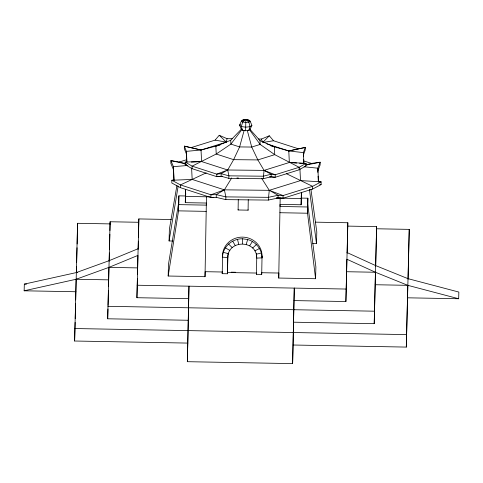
<?xml version="1.0" encoding="UTF-8"?>
<svg xmlns="http://www.w3.org/2000/svg" width="483" height="483" viewBox="0 0 483 483"><rect width="100%" height="100%" fill="white"/><g stroke="black" fill="none" stroke-linecap="round" stroke-linejoin="round"><path stroke-width="0.72" d="M248.093 209.815L248.087 210.165L238.101 209.984L238.276 199.455M245.624 130.736L245.829 119.386L248.908 120.176L250.158 121.179L251.891 125.338L250.013 129.438L248.709 130.392L245.624 130.736L242.551 130.277L241.301 129.275L239.568 125.115L241.446 121.016L242.75 120.062L245.829 119.386L250.158 121.179L248.854 122.133L245.762 122.477L242.695 122.018L241.446 121.016L245.829 119.386L248.854 122.133L250.049 126.691L248.709 130.392M248.087 210.165L248.256 199.636M292.632 363.614L294.274 288.103L292.632 363.614L187.338 361.689L188.98 286.178L187.821 343.087L74.63 341.016L77.57 223.303L110.74 223.913M75.692 299.955L76.121 279.259L108.923 267.377L137.909 255.416L137.516 274.61M77.57 223.303L77.141 244M188.304 320.271L107.697 318.792L110.1 221.757L138.712 222.283M108.53 286.594L108.923 267.377L137.691 267.902M109.949 230.566L110.1 221.757M188.756 298.657L136.918 297.709L138.85 218.926L171.29 219.524M138.85 218.926L138.476 237.37M173.916 180.636L173.403 166.653L170.891 160.616L179.314 162.01L185.031 163.496M178.656 204.623L206.295 205.124L206.35 203.041L185.291 202.655L185.575 189.728L185.466 195.971L178.885 195.85L178.547 210.86L168.169 276.028L205.021 276.699L205.154 271.688L222.452 272.007M206.187 211.367L178.547 210.86L178.885 195.85M180.401 187.664L180.449 184.917L171.863 180.256L171.815 183.003L180.401 187.664L210.896 197.523L216.227 197.36L225.821 199.63L268.282 200.083L278.057 198.018L283.014 198.29L312.561 189.076L321.092 184.597L321.141 181.856L318.52 181.686L317.85 168.199L320.163 162.216L311.475 163.423L305.636 164.878M269.931 176.977L275.171 177.285L299.11 169.817L306.023 165.868L306.065 163.339L289.347 162.493L264.05 170.384L227.704 169.998L201.598 161.557L185.152 162.046L185.11 164.576L192.053 168.676L216.758 176.657L222.536 176.434M185.665 195.971L185.714 192.959M186.746 161.89L186.396 151.354L184.361 146.138L201.025 150.008L220.061 145.015M192.053 168.676L192.101 166.146L185.152 162.046M205.021 276.699L206.458 196.798M216.227 197.36L216.269 194.613L224.402 189.843L231.707 177.931M228.302 253.104L227.801 256.316L227.487 273.77L222.222 273.674L222.554 255.477A19.749 18.728 1.5 0 1 242.623 237.117A19.749 18.728 1.5 0 1 262.04 256.201L261.708 274.398L256.443 274.302L256.745 257.584M225.821 199.63L225.869 196.883L224.402 189.843L192.168 179.428L171.863 180.256L174.073 180.141L173.403 166.653L187.851 165.47M247.284 130.38L251.721 147.055L257.862 159.915L264.05 170.384L275.213 174.755L275.171 177.285L271.162 176.736L263.241 178.734L228.845 178.366L228.894 175.842L227.704 169.998L233.633 159.656L239.604 146.923L244.156 130.344M227.487 273.77L227.801 256.316M242.49 243.818L242.581 238.783C232.401 238.487 222.687 246.747 222.512 257.149L227.771 257.572C227.934 239.296 257.204 239.852 256.727 258.103L261.997 257.868L262.04 256.201M263.241 178.734L264.05 170.384L271.204 174.212L275.213 174.755L299.152 167.293L306.065 163.339L304.646 163.465M268.282 200.083L269.272 190.326L261.623 178.251M307.87 198.211L307.647 206.984L280.007 206.476L280.062 204.387L301.12 204.774L301.289 198.09L307.87 198.211L307.762 204.454L315.888 267.033L315.586 278.721L278.733 278.051L280.17 198.145M299.11 169.817L299.152 167.293L274.73 154.657L260.15 144.423L249.234 129.39M301.12 204.774L301.38 192.596M301.289 198.09L301.386 192.542M301.489 198.096L301.579 192.814M303.427 156.589L303.396 152.604L305.274 147.43L288.78 150.95L270.866 145.83M307.647 206.984L307.538 213.22L315.586 278.721M312.561 189.076L312.61 186.329L321.141 181.856L300.504 180.588L269.272 190.326L224.402 189.843L210.944 194.776L180.449 184.917L206.205 172.86M317.88 172.443L317.85 168.199L304.133 166.78M294.056 300.589L345.894 301.537L347.832 222.754L315.387 222.156M345.894 301.537L346.885 259.244L375.436 272.255L407.803 285.332L458.675 298.748L458.85 292.064L407.972 278.649L375.605 265.572L347.06 252.561M347.832 222.754L347.15 253.122M293.598 322.197L374.21 323.67L376.613 226.636L347.253 226.098M374.21 323.67L375.436 272.255L346.667 271.724M376.613 226.636L375.702 266.073M293.115 345.013L406.306 347.09L409.246 229.377L376.837 228.779M406.306 347.09L407.803 285.332L375.219 284.735M409.246 229.377L408.063 279.186M238.101 209.984L238.107 209.634M75.903 291.744L24.15 290.796L24.325 284.113L76.296 272.581L109.098 260.693L138.078 248.739M74.63 341.016L75.113 322.354M75.209 318.617L75.596 303.686M76.405 272.37L76.562 266.399M76.658 262.661L77.045 247.731M107.697 318.792L107.951 309.06M108.047 305.316L108.433 290.337M109.188 261.194L109.399 252.959M109.496 249.216L109.883 234.237M136.918 297.709L137.42 278.335M138.168 249.294L138.38 241.095M168.169 276.028L168.47 264.334L178.776 202.093M172.842 241.017L169.08 240.951L169.382 229.256L176.923 185.508M185.291 202.655L185.466 195.971M187.338 361.689L187.645 349.783M187.682 348.297L187.821 343.087M222.512 257.149L222.554 255.477M222.222 273.674L222.265 272.001M256.443 274.302L256.473 273.046L227.517 272.515M261.708 274.398L261.75 272.726M278.733 278.051L278.86 273.04L261.563 272.72M307.762 204.454L307.538 213.22L279.899 212.719M312.73 243.577L316.492 243.649L316.794 231.955L310.955 189.451M169.08 240.951L178.155 186.118M191.183 147.593L215.116 140.124L219.222 135.27L227.052 138.675L226.322 142.123L201.025 150.008L186.396 151.354L186.933 162.276M246.221 244.356L247.676 239.52C255.785 241.754 262.076 249.343 261.997 257.868M303.354 155.134L305.232 149.959L305.274 147.43L288.78 150.95L266.906 143.88M317.802 170.946L320.114 164.957L320.163 162.216L305.618 165.156M249.675 245.787L252.41 241.476M242.14 129.311L230.898 144.109L216.227 154.029L192.101 166.146L216.801 174.134L221.123 173.675L228.894 175.842L263.283 176.21L271.204 174.212L271.162 176.736L269.719 176.718M249.663 128.991L259.963 140.577L274.35 146.959L274.73 154.657L257.862 159.915L233.633 159.656L216.227 154.029L215.847 146.331L230.711 140.263L241.597 128.907M263.181 141.996L269.303 135.801L273.529 140.752L298.234 148.74M252.627 248.014L256.443 244.525M245.829 119.386L242.695 122.018L241.337 126.528L242.551 130.277M240.492 124.439L239.568 125.115L241.337 126.528L245.678 127.18L250.049 126.691L251.891 125.338M254.873 250.894L259.516 248.461M258.453 139.013L261.442 139.044L269.303 135.801M179.314 162.01L186.347 159.813M256.256 254.221L261.406 253.014M24.15 290.796L76.121 279.259L108.705 279.856M263.398 142.394L273.529 140.752M319.613 184.796L321.092 184.597M242.75 120.062L245.219 119.784M213.872 197.324L210.896 197.523L210.944 194.776L216.269 194.613L225.869 196.883L268.331 197.336L278.105 195.271L283.062 195.549L312.61 186.329L286.455 173.723M191.334 162.059L201.598 161.557L201.025 150.008L184.361 146.138L184.319 148.667L186.353 153.884M222.524 176.21L216.758 176.657L216.801 174.134L227.704 169.998L221.123 173.675L221.081 176.204L228.845 178.366M227.052 138.675L232.281 138.73M236.942 177.986L238.433 178.004M185.4 196.412L210.22 196.865M276.409 198.078L301.229 198.531M231.206 272.164L235.674 272.249M76.296 272.581L77.775 272.605M137.136 285.23L346.112 289.051M24.325 284.113L26.571 284.155M407.58 297.812L458.675 298.748M107.914 306.313L374.428 311.191M74.847 328.537L406.523 334.604M296.647 163.012L289.347 162.493L288.78 150.95L303.396 152.604L303.94 163.532M299.563 163.218L303.209 163.477M277.176 197.795L283.014 198.29L283.062 195.549L269.272 190.326L278.105 195.271L278.057 198.018L276.572 197.867M186.299 164.727L185.11 164.576L186.535 164.854M242.581 238.783L247.676 239.52M245.835 119.718L248.908 120.176M215.116 140.124L226.322 142.123L219.222 135.27M185.587 163.87L170.891 160.616L170.843 163.363L173.355 169.4M223.267 252.313L228.374 253.708M303.674 160.899L311.475 163.423M225.32 247.833L229.872 250.436M228.525 244.012L232.214 247.646M232.661 241.114L235.245 245.521M261.442 139.044L262.674 142.509M237.461 239.333L238.747 244.217M309.434 189.264L316.492 243.649M256.364 253.617L256.678 256.201M318.062 176.192L318.363 182.188M303.572 159.505L303.753 163.145M299.913 168.585L300.504 180.588M259.963 140.577L260.15 144.423L251.721 147.055L239.604 146.923L230.898 144.109L230.711 140.263M191.612 168.175L192.168 179.428"/></g></svg>
